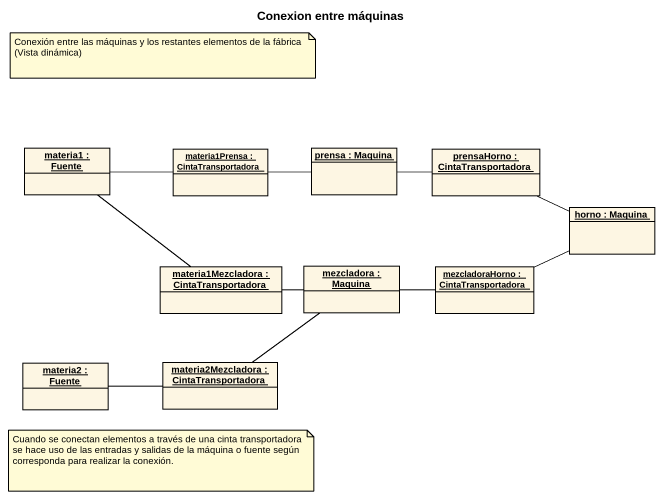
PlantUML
@startuml
title Conexion entre máquinas
hide circle
hide empty members
object "materia1 : Fuente" as materia1
object "materia1Prensa : CintaTransportadora" as materia1Prensa
object "prensa : Maquina" as prensa
object "prensaHorno : CintaTransportadora" as prensaHorno
object "horno : Maquina" as horno
object "materia1Mezcladora : CintaTransportadora" as materia1Mezcladora
object "mezcladora : Maquina" as mezcladora
object "mezcladoraHorno : CintaTransportadora" as mezcladoraHorno
object "materia2 : Fuente" as materia2
object "materia2Mezcladora : CintaTransportadora" as materia2Mezcladora
materia1 -right- materia1Prensa
materia1 -- materia1Mezcladora
materia1Prensa -right- prensa
prensa -right- prensaHorno
prensaHorno -right- horno
materia1Mezcladora -right- mezcladora
mezcladora -right- mezcladoraHorno
mezcladoraHorno -right- horno
materia2 -right- materia2Mezcladora
materia2Mezcladora -up- mezcladora
note as N1
  Conexión entre las máquinas y los restantes elementos de la fábrica
  (Vista dinámica)
end note
note as N2
  Cuando se conectan elementos a través de una cinta transportadora se hace uso de las entradas y salidas de la máquina o fuente según corresponda para realizar la conexión.
end note
@enduml
